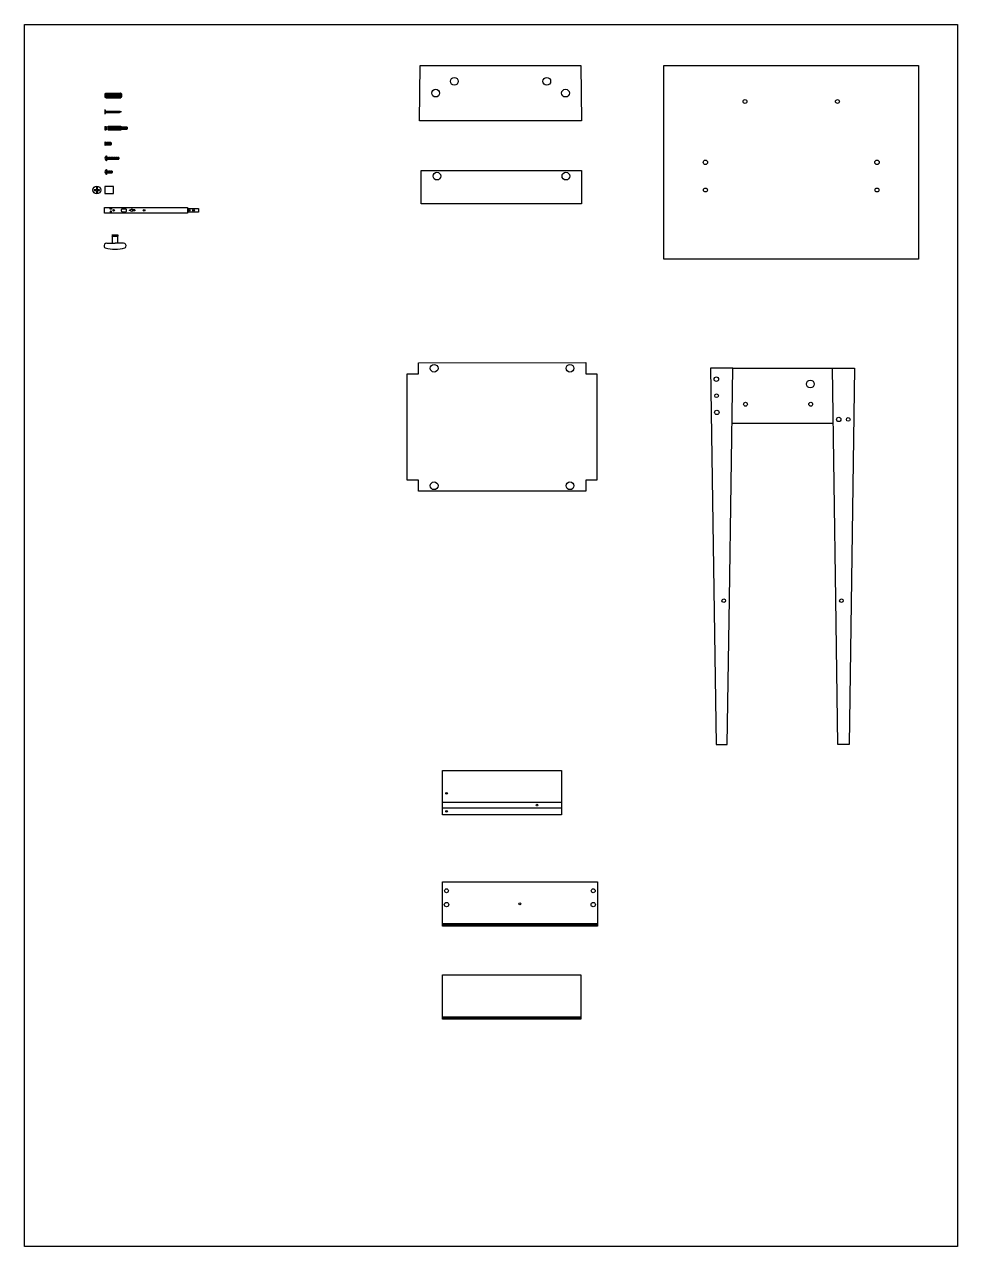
# Model space of a CAD drawing. Header units: millimetres. Extents: x 26 to 801, y 60 to 804.
# Drawn here: x 25.6 to 194.2, y 59.6 to 280.4 of the extents above; entities that cross this region are included whole.
import ezdxf

# ---------------------------------------------------------------- set-up
doc = ezdxf.new("R2010")
doc.units = ezdxf.units.MM
doc.layers.add('lc', color=1, linetype='Continuous')
doc.layers.add('Viti', color=50, linetype='Continuous')

# ---------------------------------------------------------------- blocks, each defined once
blk = doc.blocks.new('*U14')
blk.add_lwpolyline([(0, 0), (0, 0.1), (0.05, 0), (0.12, -0.4), (0.12, -0.5), (0.07, -0.4), (0, 0)])
blk = doc.blocks.new('*U15')
at = {"color": 0, "linetype": 'ByBlock', "lineweight": -2, "transparency": 16777216}
for p in [(42.38, 270.66), (42.6, 270.66), (42.81, 270.66), (43.03, 270.66), (43.24, 270.66)]:
    blk.add_blockref('*U14', p, dxfattribs=at)
blk = doc.blocks.new('118331')
for p, q in [((40.13, 264.93), (40.13, 264.33)), ((40.13, 264.93), (40.33, 264.93)), ((40.13, 264.33), (40.33, 264.33)), ((40.33, 264.93), (40.33, 264.33)), ((40.73, 264.83), (40.33, 264.83)), ((40.73, 264.43), (40.33, 264.43)), ((40.73, 264.98), (40.73, 264.28)), ((40.73, 264.98), (42.98, 264.98)), ((40.73, 264.8), (40.73, 264.45)), ((42.98, 264.28), (40.73, 264.28)), ((40.83, 264.98), (40.83, 264.68)), ((40.83, 264.93), (42.93, 264.93)), ((40.83, 264.68), (42.93, 264.68)), ((40.83, 264.58), (40.83, 264.28)), ((40.83, 264.58), (42.93, 264.58)), ((40.83, 264.33), (42.93, 264.33)), ((42.93, 264.98), (42.93, 264.68)), ((42.93, 264.58), (42.93, 264.28)), ((42.98, 264.98), (42.98, 264.28)), ((42.98, 264.83), (43.07, 264.83)), ((43.14, 264.43), (42.98, 264.43)), ((43.12, 264.83), (43.28, 264.83)), ((43.35, 264.43), (43.19, 264.43)), ((43.33, 264.83), (43.5, 264.83)), ((43.57, 264.43), (43.4, 264.43)), ((43.55, 264.83), (43.72, 264.83)), ((43.79, 264.43), (43.62, 264.43)), ((43.77, 264.83), (43.93, 264.83)), ((44, 264.43), (43.84, 264.43)), ((43.98, 264.83), (44.08, 264.83)), ((44.08, 264.43), (44.05, 264.43)), ((44.13, 264.78), (44.13, 264.48))]:
    blk.add_line(p, q)
for centre, start, end in [((44.08, 264.78), 360, 90), ((44.08, 264.48), 270, 0)]:
    blk.add_arc(centre, 0.05, start, end)
blk.add_blockref('*U15', (0.69, -5.83))
blk = doc.blocks.new('101350')
for p, q in [((40.13, 267.87), (40.13, 267.33)), ((40.15, 267.91), (40.27, 267.99)), ((40.15, 267.28), (40.27, 267.21)), ((40.28, 267.2), (40.28, 268)), ((40.29, 268), (42.96, 268)), ((40.38, 267.87), (42.88, 267.87)), ((40.38, 267.75), (42.88, 267.75)), ((40.38, 267.6), (42.88, 267.6)), ((40.38, 267.45), (42.88, 267.45)), ((40.38, 267.32), (42.88, 267.32)), ((42.98, 268), (42.98, 267.2)), ((43.11, 267.91), (42.99, 267.99)), ((43.11, 267.28), (42.99, 267.21)), ((43.13, 267.87), (43.13, 267.33)), ((40.29, 267.2), (42.96, 267.2))]:
    blk.add_line(p, q)
for centre, start, end in [((40.18, 267.87), 123.6901, 180), ((40.18, 267.33), 180, 236.3099), ((40.29, 267.95), 90, 123.6901), ((42.96, 267.95), 56.3099, 90), ((43.08, 267.87), 0, 56.3099), ((43.08, 267.33), 303.6901, 0), ((40.29, 267.25), 236.3099, 270), ((42.96, 267.25), 270, 303.6901)]:
    blk.add_arc(centre, 0.05, start, end)
blk = doc.blocks.new('*U22')
blk.add_lwpolyline([(0, 0), (0, 0.1), (0.05, 0), (0.12, -0.4), (0.12, -0.5), (0.07, -0.4), (0, 0)])
blk = doc.blocks.new('*U23')
at = {"color": 0, "linetype": 'ByBlock', "lineweight": -2, "transparency": 16777216}
for p in [(42.38, 270.66), (42.61, 270.66), (42.84, 270.66), (43.06, 270.66)]:
    blk.add_blockref('*U22', p, dxfattribs=at)
blk = doc.blocks.new('110853')
for p, q in [((40.13, 252.04), (40.13, 251.34)), ((40.13, 252.04), (40.25, 251.93)), ((40.57, 251.89), (40.39, 251.89)), ((40.79, 251.89), (40.62, 251.89)), ((41.02, 251.89), (40.84, 251.89)), ((41.18, 251.89), (41.07, 251.89)), ((41.23, 251.84), (41.23, 251.54)), ((40.25, 251.44), (40.13, 251.34)), ((40.41, 251.49), (40.38, 251.49)), ((40.64, 251.49), (40.46, 251.49)), ((40.87, 251.49), (40.69, 251.49)), ((41.09, 251.49), (40.92, 251.49)), ((41.18, 251.49), (41.14, 251.49))]:
    blk.add_line(p, q)
for centre, radius, start, end in [((40.38, 252.09), 0.2, 230.2432, 257.6604), ((41.18, 251.84), 0.05, 360, 90), ((40.38, 251.29), 0.2, 90, 129.7568), ((41.18, 251.54), 0.05, 270, 0)]:
    blk.add_arc(centre, radius, start, end)
blk.add_blockref('*U23', (-2.04, -18.77))
blk = doc.blocks.new('100412')
for p, q in [((40.46, 243.47), (40.43, 243.5)), ((40.43, 243.16), (40.47, 243.12)), ((40.48, 243.52), (40.46, 243.47)), ((40.49, 243.17), (40.46, 243.47)), ((40.47, 243.12), (40.49, 243.17)), ((40.53, 243.47), (40.48, 243.52)), ((40.49, 243.17), (40.54, 243.12)), ((40.55, 243.52), (40.53, 243.47)), ((40.56, 243.17), (40.53, 243.47)), ((40.54, 243.12), (40.56, 243.17)), ((40.6, 243.47), (40.55, 243.52)), ((40.56, 243.17), (40.61, 243.12)), ((40.62, 243.52), (40.6, 243.47)), ((40.63, 243.17), (40.6, 243.47)), ((40.61, 243.12), (40.63, 243.17)), ((40.67, 243.47), (40.62, 243.52)), ((40.63, 243.17), (40.68, 243.12)), ((40.69, 243.52), (40.67, 243.47)), ((40.7, 243.17), (40.67, 243.47)), ((40.68, 243.12), (40.7, 243.17)), ((40.74, 243.47), (40.69, 243.52)), ((40.7, 243.17), (40.75, 243.12)), ((40.76, 243.52), (40.74, 243.47)), ((40.77, 243.17), (40.74, 243.47)), ((40.75, 243.12), (40.77, 243.17)), ((40.81, 243.47), (40.76, 243.52)), ((40.77, 243.17), (40.82, 243.12)), ((40.83, 243.52), (40.81, 243.47)), ((40.84, 243.17), (40.81, 243.47)), ((40.82, 243.12), (40.84, 243.17)), ((40.88, 243.47), (40.83, 243.52)), ((40.84, 243.17), (40.89, 243.12)), ((40.9, 243.52), (40.88, 243.47)), ((40.91, 243.17), (40.88, 243.47)), ((40.89, 243.12), (40.91, 243.17)), ((40.95, 243.47), (40.9, 243.52)), ((40.91, 243.17), (40.96, 243.12)), ((40.97, 243.52), (40.95, 243.47)), ((40.98, 243.17), (40.95, 243.47)), ((40.96, 243.12), (40.98, 243.17)), ((41.02, 243.47), (40.97, 243.52)), ((40.98, 243.17), (41.03, 243.12)), ((41.04, 243.52), (41.02, 243.47)), ((41.05, 243.17), (41.02, 243.47)), ((41.03, 243.12), (41.05, 243.17)), ((41.09, 243.47), (41.04, 243.52)), ((41.05, 243.17), (41.1, 243.12)), ((41.11, 243.52), (41.09, 243.47)), ((41.12, 243.17), (41.09, 243.47)), ((41.1, 243.12), (41.12, 243.17)), ((41.16, 243.47), (41.11, 243.52)), ((41.12, 243.17), (41.17, 243.12)), ((41.18, 243.52), (41.16, 243.47)), ((41.19, 243.17), (41.16, 243.47)), ((41.17, 243.12), (41.19, 243.17)), ((41.23, 243.47), (41.18, 243.52)), ((41.19, 243.17), (41.24, 243.12)), ((41.25, 243.52), (41.23, 243.47)), ((41.26, 243.17), (41.23, 243.47)), ((41.24, 243.12), (41.26, 243.17)), ((41.3, 243.47), (41.25, 243.52)), ((41.26, 243.17), (41.31, 243.12)), ((41.32, 243.52), (41.3, 243.47)), ((41.33, 243.17), (41.3, 243.47)), ((41.31, 243.12), (41.33, 243.17)), ((41.37, 243.47), (41.32, 243.52)), ((41.33, 243.17), (41.38, 243.12)), ((41.39, 243.52), (41.37, 243.47)), ((41.4, 243.17), (41.37, 243.47)), ((41.38, 243.12), (41.4, 243.17)), ((41.44, 243.47), (41.39, 243.52)), ((41.4, 243.17), (41.45, 243.12)), ((41.46, 243.52), (41.44, 243.47)), ((41.47, 243.17), (41.44, 243.47)), ((41.45, 243.12), (41.47, 243.17)), ((41.51, 243.47), (41.46, 243.52)), ((41.47, 243.17), (41.52, 243.12)), ((41.53, 243.52), (41.51, 243.47)), ((41.54, 243.17), (41.51, 243.47)), ((41.52, 243.12), (41.54, 243.17)), ((41.58, 243.47), (41.53, 243.52)), ((41.54, 243.17), (41.59, 243.12)), ((41.6, 243.52), (41.58, 243.47)), ((41.61, 243.17), (41.58, 243.47)), ((41.59, 243.12), (41.61, 243.17)), ((41.65, 243.47), (41.6, 243.52)), ((41.61, 243.17), (41.66, 243.12)), ((41.67, 243.52), (41.65, 243.47)), ((41.68, 243.17), (41.65, 243.47)), ((41.66, 243.12), (41.68, 243.17)), ((41.72, 243.47), (41.67, 243.52)), ((41.68, 243.17), (41.73, 243.12)), ((41.74, 243.52), (41.72, 243.47)), ((41.75, 243.17), (41.72, 243.47)), ((41.73, 243.12), (41.75, 243.17)), ((41.79, 243.47), (41.74, 243.52)), ((41.75, 243.17), (41.8, 243.12)), ((41.81, 243.52), (41.79, 243.47)), ((41.82, 243.17), (41.79, 243.47)), ((41.8, 243.12), (41.82, 243.17)), ((41.86, 243.47), (41.81, 243.52)), ((41.82, 243.17), (41.87, 243.12)), ((41.88, 243.52), (41.86, 243.47)), ((41.89, 243.17), (41.86, 243.47)), ((41.87, 243.12), (41.89, 243.17)), ((41.93, 243.47), (41.88, 243.52)), ((41.89, 243.17), (41.94, 243.12)), ((41.95, 243.52), (41.93, 243.47)), ((41.96, 243.17), (41.93, 243.47)), ((41.94, 243.12), (41.96, 243.17)), ((42, 243.47), (41.95, 243.52)), ((41.96, 243.17), (42.01, 243.12)), ((42.02, 243.52), (42, 243.47)), ((42.03, 243.17), (42, 243.47)), ((42.01, 243.12), (42.03, 243.17)), ((42.07, 243.47), (42.02, 243.52)), ((42.03, 243.17), (42.08, 243.12)), ((42.09, 243.52), (42.07, 243.47)), ((42.1, 243.17), (42.07, 243.47)), ((42.08, 243.12), (42.1, 243.17)), ((42.14, 243.47), (42.09, 243.52)), ((42.1, 243.17), (42.15, 243.12)), ((42.16, 243.52), (42.14, 243.47)), ((42.17, 243.17), (42.14, 243.47)), ((42.15, 243.12), (42.17, 243.17)), ((42.21, 243.47), (42.16, 243.52)), ((42.17, 243.17), (42.22, 243.12)), ((42.23, 243.52), (42.21, 243.47)), ((42.24, 243.17), (42.21, 243.47)), ((42.22, 243.12), (42.24, 243.17)), ((42.28, 243.47), (42.23, 243.52)), ((42.24, 243.17), (42.29, 243.12)), ((42.3, 243.52), (42.28, 243.47)), ((42.31, 243.17), (42.28, 243.47)), ((42.29, 243.12), (42.31, 243.17)), ((42.35, 243.47), (42.3, 243.52)), ((42.31, 243.17), (42.36, 243.12)), ((42.37, 243.52), (42.35, 243.47)), ((42.38, 243.17), (42.35, 243.47)), ((42.36, 243.12), (42.38, 243.17)), ((42.42, 243.47), (42.37, 243.52)), ((42.38, 243.17), (42.43, 243.12)), ((42.44, 243.52), (42.42, 243.47)), ((42.45, 243.17), (42.42, 243.47)), ((42.43, 243.12), (42.45, 243.17)), ((42.49, 243.47), (42.44, 243.52)), ((42.45, 243.17), (42.5, 243.12)), ((42.51, 243.52), (42.49, 243.47)), ((42.52, 243.17), (42.49, 243.47)), ((42.5, 243.12), (42.52, 243.17)), ((42.56, 243.47), (42.51, 243.52)), ((42.52, 243.17), (42.57, 243.12)), ((42.59, 243.17), (42.56, 243.47)), ((42.56, 243.47), (42.59, 243.47)), ((42.57, 243.12), (42.59, 243.17)), ((42.59, 243.17), (42.59, 243.17)), ((42.62, 243.44), (42.62, 243.19))]:
    blk.add_line(p, q)
blk.add_lwpolyline([(40.33, 242.89), (40.33, 243.75, -0.414214), (40.35, 243.77), (40.41, 243.77, -0.414214), (40.43, 243.75), (40.43, 242.89, -0.414214), (40.41, 242.87), (40.35, 242.87, -0.414214)], format="xyb", close=True)
for centre, radius, start, end in [((40.54, 243.32), 0.406, 120.5102, 239.4898), ((42.59, 243.44), 0.025, 0, 90), ((42.59, 243.19), 0.025, 270, 0)]:
    blk.add_arc(centre, radius, start, end)
blk = doc.blocks.new('105021')
for p, q in [((40.46, 249.33), (40.43, 249.36)), ((40.43, 249.02), (40.47, 248.98)), ((40.48, 249.38), (40.46, 249.33)), ((40.49, 249.03), (40.46, 249.33)), ((40.47, 248.98), (40.49, 249.03)), ((40.53, 249.33), (40.48, 249.38)), ((40.49, 249.03), (40.54, 248.98)), ((40.55, 249.38), (40.53, 249.33)), ((40.56, 249.03), (40.53, 249.33)), ((40.54, 248.98), (40.56, 249.03)), ((40.6, 249.33), (40.55, 249.38)), ((40.56, 249.03), (40.61, 248.98)), ((40.62, 249.38), (40.6, 249.33)), ((40.63, 249.03), (40.6, 249.33)), ((40.61, 248.98), (40.63, 249.03)), ((40.67, 249.33), (40.62, 249.38)), ((40.63, 249.03), (40.68, 248.98)), ((40.69, 249.38), (40.67, 249.33)), ((40.7, 249.03), (40.67, 249.33)), ((40.68, 248.98), (40.7, 249.03)), ((40.74, 249.33), (40.69, 249.38)), ((40.7, 249.03), (40.75, 248.98)), ((40.76, 249.38), (40.74, 249.33)), ((40.77, 249.03), (40.74, 249.33)), ((40.75, 248.98), (40.77, 249.03)), ((40.81, 249.33), (40.76, 249.38)), ((40.77, 249.03), (40.82, 248.98)), ((40.83, 249.38), (40.81, 249.33)), ((40.84, 249.03), (40.81, 249.33)), ((40.82, 248.98), (40.84, 249.03)), ((40.88, 249.33), (40.83, 249.38)), ((40.84, 249.03), (40.89, 248.98)), ((40.9, 249.38), (40.88, 249.33)), ((40.91, 249.03), (40.88, 249.33)), ((40.89, 248.98), (40.91, 249.03)), ((40.95, 249.33), (40.9, 249.38)), ((40.91, 249.03), (40.96, 248.98)), ((40.97, 249.38), (40.95, 249.33)), ((40.98, 249.03), (40.95, 249.33)), ((40.96, 248.98), (40.98, 249.03)), ((41.02, 249.33), (40.97, 249.38)), ((40.98, 249.03), (41.03, 248.98)), ((41.04, 249.38), (41.02, 249.33)), ((41.05, 249.03), (41.02, 249.33)), ((41.03, 248.98), (41.05, 249.03)), ((41.09, 249.33), (41.04, 249.38)), ((41.05, 249.03), (41.1, 248.98)), ((41.11, 249.38), (41.09, 249.33)), ((41.12, 249.03), (41.09, 249.33)), ((41.1, 248.98), (41.12, 249.03)), ((41.16, 249.33), (41.11, 249.38)), ((41.12, 249.03), (41.17, 248.98)), ((41.18, 249.38), (41.16, 249.33)), ((41.19, 249.03), (41.16, 249.33)), ((41.17, 248.98), (41.19, 249.03)), ((41.23, 249.33), (41.18, 249.38)), ((41.19, 249.03), (41.24, 248.98)), ((41.25, 249.38), (41.23, 249.33)), ((41.26, 249.03), (41.23, 249.33)), ((41.24, 248.98), (41.26, 249.03)), ((41.3, 249.33), (41.25, 249.38)), ((41.26, 249.03), (41.31, 248.98)), ((41.32, 249.38), (41.3, 249.33)), ((41.33, 249.03), (41.3, 249.33)), ((41.31, 248.98), (41.33, 249.03)), ((41.37, 249.33), (41.32, 249.38)), ((41.33, 249.03), (41.38, 248.98)), ((41.4, 249.03), (41.37, 249.33)), ((41.37, 249.33), (41.4, 249.33)), ((41.38, 248.98), (41.4, 249.03)), ((41.4, 249.03), (41.4, 249.03)), ((41.43, 249.3), (41.43, 249.05))]:
    blk.add_line(p, q)
blk.add_lwpolyline([(40.33, 248.75), (40.33, 249.61, -0.414214), (40.35, 249.63), (40.41, 249.63, -0.414214), (40.43, 249.61), (40.43, 248.75, -0.414214), (40.41, 248.73), (40.35, 248.73, -0.414214)], format="xyb", close=True)
for centre, radius, start, end in [((40.54, 249.18), 0.406, 120.5102, 239.4898), ((41.4, 249.3), 0.025, 0, 90), ((41.4, 249.05), 0.025, 270, 0)]:
    blk.add_arc(centre, radius, start, end)
blk = doc.blocks.new('*U51')
blk.add_lwpolyline([(0.2, -0.3), (0.21, -0.25), (0.23, -0.3), (0.27, -0.5), (0.26, -0.55), (0.24, -0.5), (0.2, -0.3)])
blk = doc.blocks.new('*U52')
at = {"color": 0, "linetype": 'ByBlock', "lineweight": -2, "transparency": 16777216}
for p in [(40.13, 265.04), (40.27, 265.04), (40.4, 265.04), (40.54, 265.04), (40.68, 265.04), (40.82, 265.04), (40.96, 265.04), (41.09, 265.04), (41.23, 265.04), (41.37, 265.04), (41.51, 265.04), (41.64, 265.04), (41.78, 265.04), (41.92, 265.04), (42.06, 265.04), (42.19, 265.04), (42.33, 265.04), (42.47, 265.04)]:
    blk.add_blockref('*U51', p, dxfattribs=at)
blk = doc.blocks.new('108442')
for p, q in [((40.13, 265.04), (40.21, 264.8)), ((40.13, 265.04), (40.13, 264.24)), ((40.21, 264.48), (40.13, 264.24)), ((40.3, 264.74), (40.33, 264.74)), ((40.3, 264.54), (40.36, 264.54)), ((40.36, 264.74), (40.47, 264.74)), ((40.4, 264.54), (40.5, 264.54)), ((40.5, 264.74), (40.6, 264.74)), ((40.54, 264.54), (40.64, 264.54)), ((40.64, 264.74), (40.74, 264.74)), ((40.67, 264.54), (40.78, 264.54)), ((40.78, 264.74), (40.88, 264.74)), ((40.81, 264.54), (40.92, 264.54)), ((40.91, 264.74), (41.02, 264.74)), ((40.95, 264.54), (41.05, 264.54)), ((41.05, 264.74), (41.15, 264.74)), ((41.09, 264.54), (41.19, 264.54)), ((41.19, 264.74), (41.29, 264.74)), ((41.23, 264.54), (41.33, 264.54)), ((41.33, 264.74), (41.43, 264.74)), ((41.36, 264.54), (41.47, 264.54)), ((41.46, 264.74), (41.57, 264.74)), ((41.5, 264.54), (41.6, 264.54)), ((41.6, 264.74), (41.71, 264.74)), ((41.64, 264.54), (41.74, 264.54)), ((41.74, 264.74), (41.84, 264.74)), ((41.78, 264.54), (41.88, 264.54)), ((41.88, 264.74), (41.98, 264.74)), ((41.91, 264.54), (42.02, 264.54)), ((42.02, 264.74), (42.12, 264.74)), ((42.05, 264.54), (42.15, 264.54)), ((42.15, 264.74), (42.26, 264.74)), ((42.19, 264.54), (42.29, 264.54)), ((42.29, 264.74), (42.39, 264.74)), ((42.33, 264.54), (42.43, 264.54)), ((42.43, 264.74), (42.53, 264.74)), ((42.46, 264.54), (42.57, 264.54)), ((42.57, 264.74), (42.62, 264.74)), ((42.6, 264.54), (42.66, 264.54)), ((42.62, 264.74), (42.67, 264.74)), ((42.66, 264.54), (42.69, 264.54)), ((42.81, 264.72), (42.77, 264.73)), ((42.84, 264.57), (42.77, 264.55)), ((42.82, 264.75), (42.81, 264.72)), ((42.81, 264.72), (42.84, 264.57)), ((42.85, 264.71), (42.82, 264.75)), ((42.84, 264.57), (42.86, 264.52)), ((43.13, 264.64), (42.85, 264.71)), ((42.87, 264.58), (42.85, 264.71)), ((42.86, 264.52), (42.87, 264.58)), ((43.13, 264.64), (42.87, 264.58))]:
    blk.add_line(p, q)
for centre, radius, start, end in [((40.3, 264.84), 0.1, 203.012, 270), ((40.3, 264.44), 0.1, 90, 156.988), ((42.69, 264.84), 0.3, 270, 273.397), ((42.68, 264.39), 0.348, 75.2281, 85.5061), ((42.68, 264.89), 0.348, 274.4939, 284.7719)]:
    blk.add_arc(centre, radius, start, end)
blk.add_blockref('*U52', (0, 0))

msp = doc.modelspace()

# ---------------------------------------------------------------- linework, layer by layer
for p, q in [((43.26, 247.1), (43.83, 247.1)), ((43.26, 246.6), (43.83, 246.6)), ((40.44, 240.94), (41.96, 240.94)), ((42.51, 242.35), (41.4, 242.35)), ((43.48, 240.94), (41.96, 240.94)), ((153.55, 218.31), (171.55, 218.31)), ((171.7, 208.31), (153.41, 208.31)), ((101.09, 139.87), (122.59, 139.87)), ((101.09, 138.87), (122.59, 138.87)), ((122.59, 137.62), (102.09, 137.62)), ((129.09, 117.91), (101.09, 117.91)), ((129.09, 117.71), (101.09, 117.71)), ((101.09, 101.1), (126.09, 101.1)), ((101.09, 100.9), (126.09, 100.9))]:
    msp.add_line(p, q)
for points in [[(126.1, 273.02), (126.25, 263.02), (96.96, 263.02), (97.1, 273.02), (126.1, 273.02)], [(141.11, 238.02), (141.11, 273.02), (187.11, 273.02), (187.11, 238.02), (141.11, 238.02)], [(126.25, 254.05), (126.25, 248.05), (97.25, 248.05), (97.25, 254.05), (126.25, 254.05)], [(55.05, 247.2), (57.05, 247.2), (57.05, 246.5), (55.05, 246.5)], [(42.46, 240.94), (42.46, 242.12), (41.46, 242.12), (41.46, 240.94)], [(153.55, 218.31), (149.55, 218.31), (150.55, 150.31), (152.55, 150.31), (152.94, 176.66)], [(152.94, 176.66), (153.55, 218.31)], [(171.55, 218.31), (175.55, 218.31), (174.55, 150.31), (172.55, 150.31), (172.17, 176.66)], [(172.17, 176.66), (171.55, 218.31)], [(122.59, 145.62), (122.59, 137.62), (101.09, 137.62), (101.09, 145.62), (122.59, 145.62)], [(101.09, 117.51), (101.09, 125.51), (129.09, 125.51), (129.09, 117.51), (101.09, 117.51)]]:
    msp.add_lwpolyline(points)
for points in [[(40.05, 247.35), (55.05, 247.35), (55.05, 246.35), (40.05, 246.35)], [(96.75, 217.31), (96.75, 219.31), (126.99, 219.37), (126.99, 217.31), (128.99, 217.31), (128.99, 198.07), (126.99, 198.07), (126.99, 196.07), (96.75, 196.07), (96.75, 198.07), (94.75, 198.07), (94.75, 217.31)], [(126.09, 100.7), (101.09, 100.7), (101.09, 108.7), (126.09, 108.7)]]:
    msp.add_lwpolyline(points, close=True)
for points in [[(41.32, 247.1, -0.414214), (41.25, 247.03), (41.15, 247.03, -0.414214), (41.07, 247.1, -0.414214), (41.15, 247.18), (41.25, 247.18, -0.414214)], [(41.32, 246.6, 0.414214), (41.25, 246.68), (41.15, 246.68, 0.414214), (41.07, 246.6, 0.414214), (41.15, 246.53), (41.25, 246.53, 0.414214)]]:
    msp.add_lwpolyline(points, format="xyb", close=True)
msp.add_lwpolyline([(45.53, 246.95), (45.53, 246.75), (45.06, 246.75, 0.414214), (45.03, 246.72), (45.03, 246.62, -0.557536), (45.02, 246.61), (44.55, 246.84, -0.618034), (44.55, 246.86), (45.02, 247.09, -0.557536), (45.03, 247.08), (45.03, 246.98, 0.414214), (45.06, 246.95), (45.53, 246.95), (45.06, 246.95)], format="xyb")
for centre, radius in [((103.25, 270.17), 0.7), ((119.95, 270.17), 0.7), ((99.88, 268.03), 0.7), ((123.33, 268.03), 0.7), ((155.76, 266.52), 0.35), ((172.46, 266.52), 0.35), ((148.61, 255.52), 0.4), ((179.61, 255.52), 0.4), ((100.1, 253.03), 0.7), ((123.4, 253.03), 0.7), ((148.61, 250.52), 0.35), ((179.61, 250.52), 0.35), ((41.7, 246.85), 0.15), ((47.2, 246.85), 0.15), ((55.34, 246.85), 0.15), ((56.14, 246.85), 0.15), ((99.6, 218.31), 0.7), ((124.14, 218.31), 0.7), ((150.58, 216.33), 0.4), ((167.55, 215.46), 0.7), ((150.63, 213.33), 0.334), ((155.84, 211.81), 0.35), ((167.63, 211.81), 0.35), ((150.67, 210.33), 0.4), ((172.69, 209.06), 0.4), ((174.41, 209.06), 0.334), ((99.6, 197.07), 0.7), ((124.14, 197.07), 0.7), ((151.93, 176.31), 0.334), ((173.18, 176.31), 0.334), ((101.84, 141.5), 0.15), ((118.17, 139.37), 0.15), ((101.84, 138.25), 0.15), ((101.84, 123.89), 0.35), ((128.34, 123.89), 0.35), ((101.84, 121.39), 0.4), ((115.09, 121.51), 0.173), ((128.34, 121.39), 0.4)]:
    msp.add_circle(centre, radius)
for centre, radius, start, end in [((43.36, 246.85), 0.313, 153.6122, 206.3878), ((43.26, 246.9), 0.2, 90, 153.6122), ((43.26, 246.8), 0.2, 206.3878, 270), ((43.83, 246.9), 0.2, 26.3878, 90), ((43.83, 246.8), 0.2, 270, 333.6122), ((43.73, 246.85), 0.313, 333.6122, 26.3878), ((40.46, 240.44), 0.5, 93.2705, 199.5372), ((41.59, 242.27), 0.201, 158.5173, 228.2965), ((42.32, 242.27), 0.201, 311.7035, 21.4827), ((43.45, 240.44), 0.5, 340.4628, 86.7295), ((40.28, 240.37), 0.3, 199.5372, 253.268), ((41.96, 245.96), 6.14, 253.268, 286.732), ((43.64, 240.37), 0.3, 286.732, 340.4628)]:
    msp.add_arc(centre, radius, start, end)
at = {"layer": 'lc'}
msp.add_lwpolyline([(25.59, 280.44), (194.16, 280.44), (194.16, 59.59), (25.59, 59.59), (25.59, 280.44)], dxfattribs=at)
at = {"layer": 'Viti'}
for p, q in [((38.71, 251.01), (38.71, 250.56)), ((38.71, 250.46), (38.71, 250.01))]:
    msp.add_line(p, q, dxfattribs=at)
for points in [[(38.61, 250.56), (38.16, 250.56), (38.16, 250.46), (38.61, 250.46)], [(38.71, 251.01), (38.61, 251.01), (38.61, 250.56)], [(38.61, 250.46), (38.61, 250.01), (38.71, 250.01)], [(38.71, 250.46), (39.16, 250.46), (39.16, 250.56), (38.71, 250.56)], [(41.65, 251.17), (40.13, 251.17), (40.13, 249.86), (41.65, 249.86), (41.65, 251.17)]]:
    msp.add_lwpolyline(points, dxfattribs=at)
msp.add_circle((38.66, 250.51), 0.7, dxfattribs=at)

# ---------------------------------------------------------------- block references
for name, p in [('101350', (0, 0)), ('108442', (0, 0)), ('118331', (0, -2.93)), ('110853', (0, 7.2)), ('100412', (0, 12.95)), ('105021', (0, 4.62))]:
    msp.add_blockref(name, p, dxfattribs=at)

doc.saveas('drawing.dxf')
